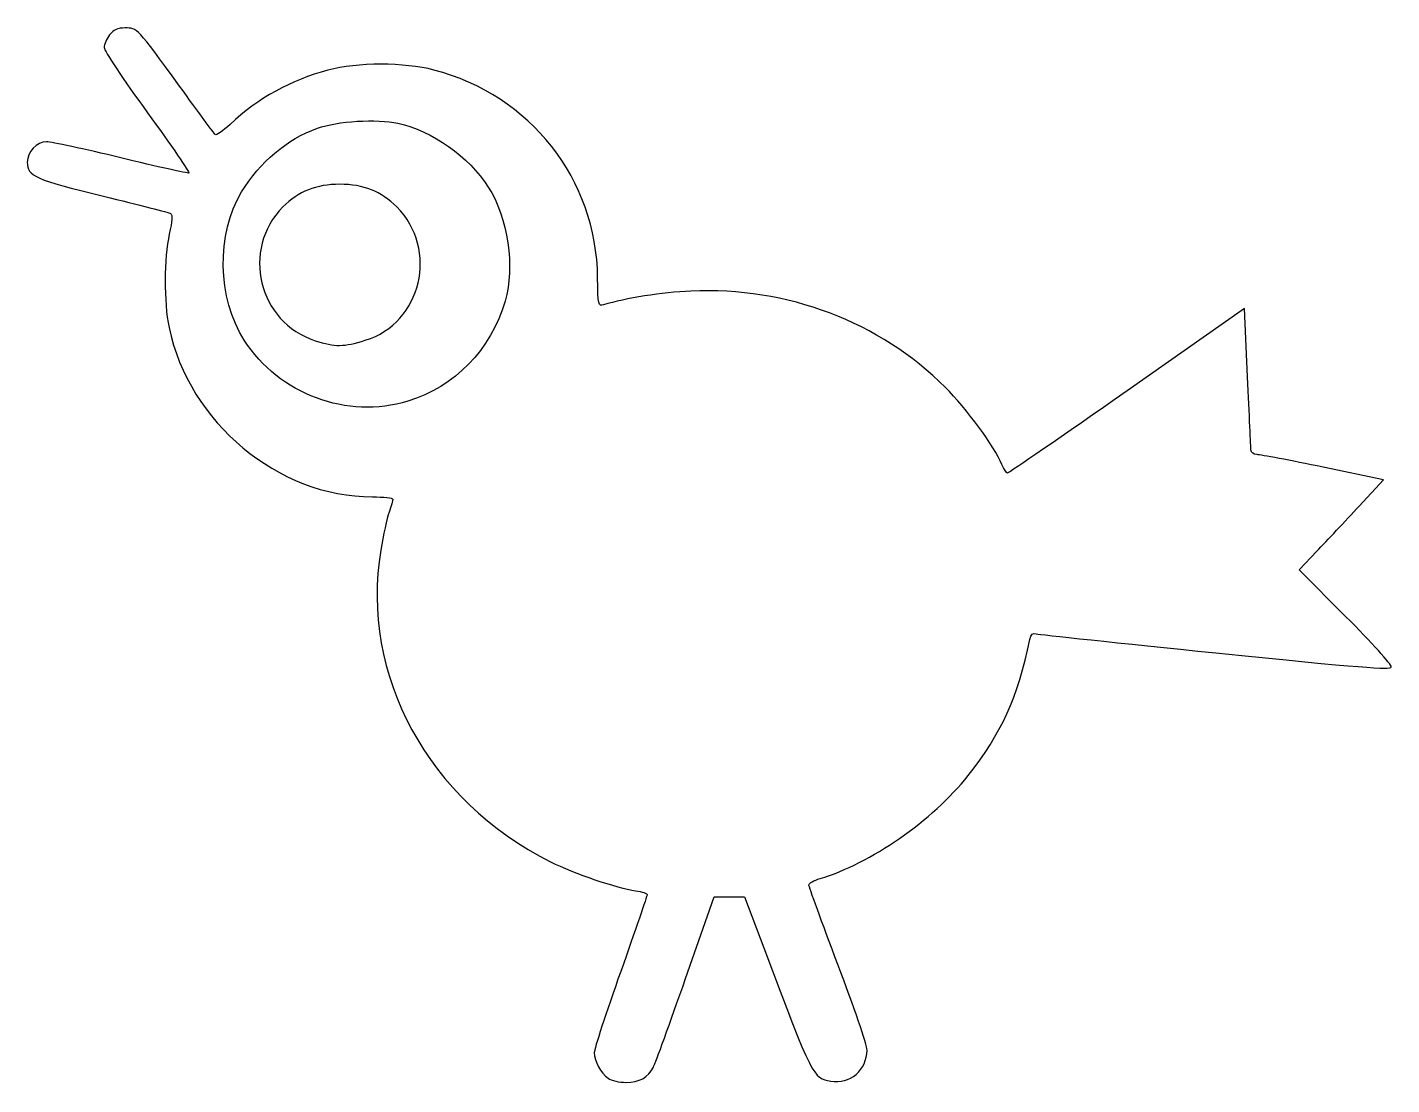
# Model space of a CAD drawing. Header units: centimetres. Extents: x -6 to 7.6, y -5.5 to 5.
import ezdxf

# ---------------------------------------------------------------- set-up
doc = ezdxf.new("R2010")
doc.units = ezdxf.units.CM
doc.header["$MEASUREMENT"] = 0
doc.layers.add('Layer 1', color=7, linetype='Continuous')

msp = doc.modelspace()

# ---------------------------------------------------------------- linework, layer by layer
at = {"layer": 'Layer 1'}
for points, knots in [([(-0.24929, -5.47894), (-0.32149, -5.42837), (-0.38732, -5.30618), (-0.38732, -5.22273), (-0.38732, -5.22273), (-0.38732, -5.18863), (-0.26826, -4.82481), (-0.12274, -4.41424), (-0.12274, -4.41424), (0.02278, -4.00367), (0.14185, -3.65756), (0.14185, -3.64509), (0.14185, -3.64509), (0.14185, -3.63263), (0.08976, -3.61529), (0.0261, -3.60656), (0.0261, -3.60656), (-0.15752, -3.5814), (-0.5931, -3.43321), (-0.82367, -3.31747), (-0.82367, -3.31747), (-2.04489, -2.70447), (-2.72735, -1.45111), (-2.51885, -0.20419), (-2.51885, -0.20419), (-2.49387, -0.0548), (-2.4565, 0.11543), (-2.43579, 0.17411), (-2.43579, 0.17411), (-2.41509, 0.23278), (-2.39815, 0.2912), (-2.39815, 0.30392), (-2.39815, 0.30392), (-2.39815, 0.31665), (-2.49043, 0.32714), (-2.60321, 0.32724), (-2.60321, 0.32724), (-3.54424, 0.32809), (-4.43382, 1.06932), (-4.6336, 2.01904), (-4.6336, 2.01904), (-4.68613, 2.26877), (-4.6849, 2.7142), (-4.63102, 2.9511), (-4.63102, 2.9511), (-4.60026, 3.08634), (-4.59666, 3.14326), (-4.61803, 3.15647), (-4.61803, 3.15647), (-4.63428, 3.16652), (-4.93559, 3.24425), (-5.28759, 3.32921), (-5.28759, 3.32921), (-5.96667, 3.49311), (-6.0494, 3.53004), (-6.0494, 3.66926), (-6.0494, 3.66926), (-6.0494, 3.77095), (-5.95321, 3.87247), (-5.85685, 3.87247), (-5.85685, 3.87247), (-5.81127, 3.87247), (-5.47725, 3.80055), (-5.11458, 3.71264), (-5.11458, 3.71264), (-4.75191, 3.62473), (-4.446, 3.55627), (-4.43478, 3.5605), (-4.43478, 3.5605), (-4.42356, 3.56474), (-4.60962, 3.83584), (-4.84824, 4.16295), (-4.84824, 4.16295), (-5.08813, 4.49178), (-5.28211, 4.78297), (-5.28211, 4.81422), (-5.28211, 4.81422), (-5.28211, 4.84531), (-5.25744, 4.90212), (-5.22728, 4.94047), (-5.22728, 4.94047), (-5.18544, 4.99365), (-5.1489, 5.01018), (-5.07314, 5.01018), (-5.07314, 5.01018), (-4.95077, 5.01018), (-4.95684, 5.01666), (-4.52856, 4.4281), (-4.52856, 4.4281), (-4.34325, 4.17343), (-4.18335, 3.95611), (-4.17322, 3.94515), (-4.17322, 3.94515), (-4.1631, 3.93419), (-4.09592, 3.98026), (-4.02394, 4.04754), (-4.02394, 4.04754), (-3.7456, 4.30765), (-3.41414, 4.49123), (-3.04638, 4.58897), (-3.04638, 4.58897), (-2.75278, 4.667), (-2.28441, 4.66739), (-1.98805, 4.58984), (-1.98805, 4.58984), (-1.02446, 4.3377), (-0.3657, 3.50184), (-0.35276, 2.51495), (-0.35276, 2.51495), (-0.34917, 2.2409), (-0.34678, 2.22965), (-0.29541, 2.24511), (-0.29541, 2.24511), (-0.07252, 2.31217), (0.28837, 2.36865), (0.57841, 2.38187), (0.57841, 2.38187), (1.54071, 2.42573), (2.46344, 2.07668), (3.12081, 1.42014), (3.12081, 1.42014), (3.33111, 1.2101), (3.61239, 0.82651), (3.68469, 0.65117), (3.68469, 0.65117), (3.70419, 0.60387), (3.72985, 0.56518), (3.74171, 0.56518), (3.74171, 0.56518), (3.75358, 0.56518), (4.29089, 0.93467), (4.93574, 1.38626), (4.93574, 1.38626), (4.93574, 1.38626), (6.1082, 2.20734), (6.1082, 2.20734), (6.1082, 2.20734), (6.1082, 2.20734), (6.1389, 1.52516), (6.1389, 1.52516), (6.1389, 1.52516), (6.15578, 1.14997), (6.17066, 0.82216), (6.17197, 0.79669), (6.17197, 0.79669), (6.17347, 0.76746), (6.1963, 0.74988), (6.23388, 0.74901), (6.23388, 0.74901), (6.26662, 0.74825), (6.5638, 0.69146), (6.89427, 0.62282), (6.89427, 0.62282), (6.89427, 0.62282), (7.49514, 0.49802), (7.49514, 0.49802), (7.49514, 0.49802), (7.49514, 0.49802), (7.25191, 0.23394), (7.25191, 0.23394), (7.25191, 0.23394), (7.11813, 0.0887), (6.92847, -0.11348), (6.83043, -0.21534), (6.83043, -0.21534), (6.83043, -0.21534), (6.65219, -0.40055), (6.65219, -0.40055), (6.65219, -0.40055), (6.65219, -0.40055), (7.11706, -0.86649), (7.11706, -0.86649), (7.11706, -0.86649), (7.37774, -1.12777), (7.57787, -1.34905), (7.57267, -1.37027), (7.57267, -1.37027), (7.56489, -1.40203), (7.28383, -1.37964), (5.82073, -1.23073), (5.82073, -1.23073), (4.86226, -1.13318), (4.05556, -1.04748), (4.02807, -1.04029), (4.02807, -1.04029), (3.99041, -1.03044), (3.97448, -1.04455), (3.96348, -1.09753), (3.96348, -1.09753), (3.84364, -1.67445), (3.67691, -2.04241), (3.34762, -2.45669), (3.34762, -2.45669), (2.99186, -2.90428), (2.36874, -3.33727), (1.86825, -3.48466), (1.86825, -3.48466), (1.80641, -3.50288), (1.7558, -3.53081), (1.7558, -3.54672), (1.7558, -3.54672), (1.7558, -3.56264), (1.88668, -3.92092), (2.04664, -4.3429), (2.04664, -4.3429), (2.20661, -4.76488), (2.33757, -5.14942), (2.33768, -5.19744), (2.33768, -5.19744), (2.33814, -5.39465), (2.16454, -5.54324), (1.97517, -5.50772), (1.97517, -5.50772), (1.79542, -5.474), (1.80011, -5.48331), (1.30608, -4.17748), (1.30608, -4.17748), (1.30608, -4.17748), (1.11339, -3.66815), (1.11339, -3.66815), (1.11339, -3.66815), (1.11339, -3.66815), (0.96255, -3.66815), (0.96255, -3.66815), (0.96255, -3.66815), (0.96255, -3.66815), (0.8117, -3.66815), (0.8117, -3.66815), (0.8117, -3.66815), (0.8117, -3.66815), (0.52597, -4.48175), (0.52597, -4.48175), (0.52597, -4.48175), (0.36882, -4.92922), (0.22412, -5.32736), (0.20442, -5.3665), (0.20442, -5.3665), (0.1513, -5.47202), (0.0653, -5.52024), (-0.06982, -5.52024), (-0.06982, -5.52024), (-0.13621, -5.52024), (-0.21682, -5.50169), (-0.24929, -5.47894)], [0, 0, 0, 0, 0.01612903, 0.01612903, 0.01612903, 0.01612903, 0.03225806, 0.03225806, 0.03225806, 0.03225806, 0.0483871, 0.0483871, 0.0483871, 0.0483871, 0.06451613, 0.06451613, 0.06451613, 0.06451613, 0.08064516, 0.08064516, 0.08064516, 0.08064516, 0.09677419, 0.09677419, 0.09677419, 0.09677419, 0.11290323, 0.11290323, 0.11290323, 0.11290323, 0.12903226, 0.12903226, 0.12903226, 0.12903226, 0.14516129, 0.14516129, 0.14516129, 0.14516129, 0.16129032, 0.16129032, 0.16129032, 0.16129032, 0.17741935, 0.17741935, 0.17741935, 0.17741935, 0.19354839, 0.19354839, 0.19354839, 0.19354839, 0.20967742, 0.20967742, 0.20967742, 0.20967742, 0.22580645, 0.22580645, 0.22580645, 0.22580645, 0.24193548, 0.24193548, 0.24193548, 0.24193548, 0.25806452, 0.25806452, 0.25806452, 0.25806452, 0.27419355, 0.27419355, 0.27419355, 0.27419355, 0.29032258, 0.29032258, 0.29032258, 0.29032258, 0.30645161, 0.30645161, 0.30645161, 0.30645161, 0.32258065, 0.32258065, 0.32258065, 0.32258065, 0.33870968, 0.33870968, 0.33870968, 0.33870968, 0.35483871, 0.35483871, 0.35483871, 0.35483871, 0.37096774, 0.37096774, 0.37096774, 0.37096774, 0.38709677, 0.38709677, 0.38709677, 0.38709677, 0.40322581, 0.40322581, 0.40322581, 0.40322581, 0.41935484, 0.41935484, 0.41935484, 0.41935484, 0.43548387, 0.43548387, 0.43548387, 0.43548387, 0.4516129, 0.4516129, 0.4516129, 0.4516129, 0.46774194, 0.46774194, 0.46774194, 0.46774194, 0.48387097, 0.48387097, 0.48387097, 0.48387097, 0.5, 0.5, 0.5, 0.5, 0.51612903, 0.51612903, 0.51612903, 0.51612903, 0.53225806, 0.53225806, 0.53225806, 0.53225806, 0.5483871, 0.5483871, 0.5483871, 0.5483871, 0.56451613, 0.56451613, 0.56451613, 0.56451613, 0.58064516, 0.58064516, 0.58064516, 0.58064516, 0.59677419, 0.59677419, 0.59677419, 0.59677419, 0.61290323, 0.61290323, 0.61290323, 0.61290323, 0.62903226, 0.62903226, 0.62903226, 0.62903226, 0.64516129, 0.64516129, 0.64516129, 0.64516129, 0.66129032, 0.66129032, 0.66129032, 0.66129032, 0.67741935, 0.67741935, 0.67741935, 0.67741935, 0.69354839, 0.69354839, 0.69354839, 0.69354839, 0.70967742, 0.70967742, 0.70967742, 0.70967742, 0.72580645, 0.72580645, 0.72580645, 0.72580645, 0.74193548, 0.74193548, 0.74193548, 0.74193548, 0.75806452, 0.75806452, 0.75806452, 0.75806452, 0.77419355, 0.77419355, 0.77419355, 0.77419355, 0.79032258, 0.79032258, 0.79032258, 0.79032258, 0.80645161, 0.80645161, 0.80645161, 0.80645161, 0.82258065, 0.82258065, 0.82258065, 0.82258065, 0.83870968, 0.83870968, 0.83870968, 0.83870968, 0.85483871, 0.85483871, 0.85483871, 0.85483871, 0.87096774, 0.87096774, 0.87096774, 0.87096774, 0.88709677, 0.88709677, 0.88709677, 0.88709677, 0.90322581, 0.90322581, 0.90322581, 0.90322581, 0.91935484, 0.91935484, 0.91935484, 0.91935484, 0.93548387, 0.93548387, 0.93548387, 0.93548387, 0.9516129, 0.9516129, 0.9516129, 0.9516129, 0.96774194, 0.96774194, 0.96774194, 0.96774194, 1, 1, 1, 1]), ([(-2.24881, 1.28221), (-1.77993, 1.42588), (-1.42163, 1.7948), (-1.27665, 2.28316), (-1.27665, 2.28316), (-1.17653, 2.62042), (-1.25002, 3.1178), (-1.44482, 3.42138), (-1.44482, 3.42138), (-1.63965, 3.72499), (-2.00626, 3.98357), (-2.34791, 4.05835), (-2.34791, 4.05835), (-2.55841, 4.10443), (-2.95482, 4.08008), (-3.15118, 4.00901), (-3.15118, 4.00901), (-3.45791, 3.89799), (-3.72836, 3.67069), (-3.90881, 3.37226), (-3.90881, 3.37226), (-4.16284, 2.95215), (-4.15138, 2.31111), (-3.88235, 1.89211), (-3.88235, 1.89211), (-3.53558, 1.35201), (-2.85288, 1.09712), (-2.24881, 1.28221)], [0, 0, 0, 0, 0.125, 0.125, 0.125, 0.125, 0.25, 0.25, 0.25, 0.25, 0.375, 0.375, 0.375, 0.375, 0.5, 0.5, 0.5, 0.5, 0.625, 0.625, 0.625, 0.625, 0.75, 0.75, 0.75, 0.75, 1, 1, 1, 1]), ([(-3.1727, 1.88685), (-3.74163, 2.06869), (-3.91848, 2.80018), (-3.49571, 3.22294), (-3.49571, 3.22294), (-3.34012, 3.37854), (-3.1636, 3.44862), (-2.92732, 3.44862), (-2.92732, 3.44862), (-2.69104, 3.44862), (-2.51452, 3.37854), (-2.35893, 3.22294), (-2.35893, 3.22294), (-1.93683, 2.80084), (-2.11094, 2.06454), (-2.67399, 1.89063), (-2.67399, 1.89063), (-2.89062, 1.82372), (-2.97321, 1.82309), (-3.1727, 1.88685)], [0, 0, 0, 0, 0.16666667, 0.16666667, 0.16666667, 0.16666667, 0.33333333, 0.33333333, 0.33333333, 0.33333333, 0.5, 0.5, 0.5, 0.5, 0.66666667, 0.66666667, 0.66666667, 0.66666667, 1, 1, 1, 1])]:
    msp.add_open_spline(points, degree=3, knots=knots, dxfattribs=at)

doc.saveas('drawing.dxf')
